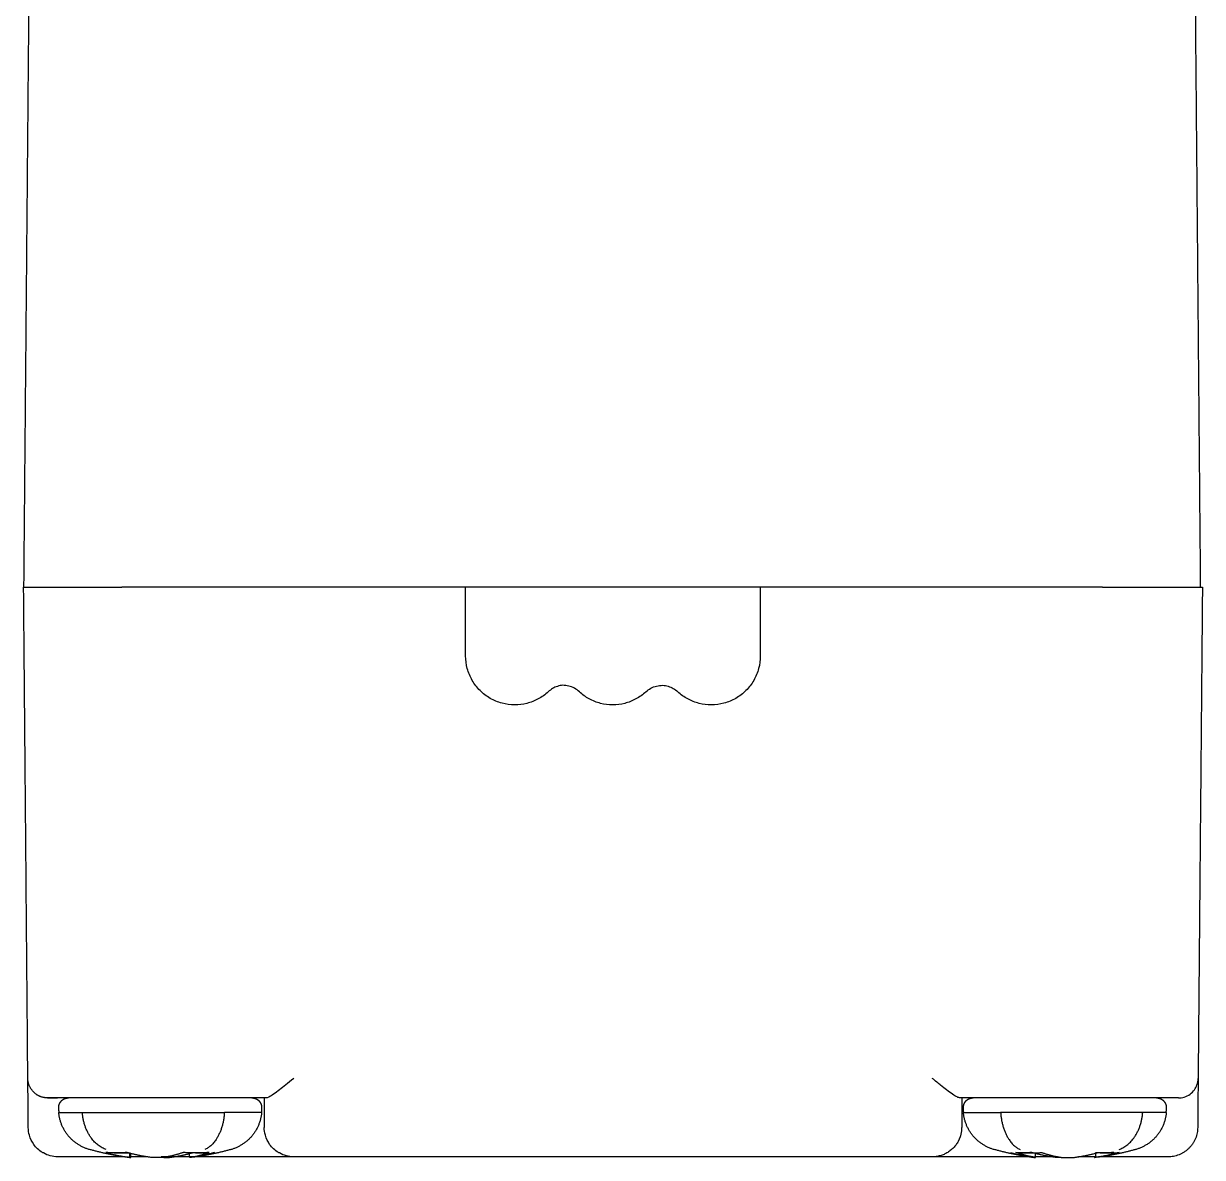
# Model space of a CAD drawing. Header units: millimetres. Extents: x 181 to 381, y 0 to 208.
# Drawn here: x 213.89 to 225.89, y 10.09 to 21.64 of the extents above; entities that cross this region are included whole.
import ezdxf

# ---------------------------------------------------------------- set-up
doc = ezdxf.new("R2010")
doc.units = ezdxf.units.MM
doc.layers.add('Make2D$可见线$曲线', color=7, linetype='Continuous', true_color=0x000000)

msp = doc.modelspace()

# ---------------------------------------------------------------- linework, layer by layer
at = {"layer": 'Make2D$可见线$曲线', "color": 18, "lineweight": -3, "true_color": 0x000000}
for points, degree in [([(213.98, 26.4), (213.935, 21.151), (213.889, 15.901)], 2), ([(225.872, 15.901), (225.826, 21.14), (225.781, 26.379)], 2), ([(213.889, 15.901), (213.889, 15.901), (213.961, 15.901), (214.167, 15.901), (214.461, 15.901), (214.722, 15.901), (214.889, 15.901)], 3), ([(213.932, 10.9), (213.911, 13.4), (213.889, 15.901)], 2), ([(224.872, 15.901), (219.88, 15.901), (214.889, 15.901)], 2), ([(218.389, 15.201), (218.389, 15.551), (218.389, 15.901)], 2), ([(221.389, 15.901), (221.389, 15.551), (221.389, 15.201)], 2), ([(224.872, 15.901), (224.881, 15.901), (224.89, 15.901)], 2), ([(224.89, 15.901), (225.057, 15.901), (225.318, 15.901), (225.612, 15.901), (225.818, 15.901), (225.89, 15.901), (225.89, 15.901)], 3), ([(225.89, 15.901), (225.868, 13.4), (225.846, 10.9)], 2), ([(219.377, 14.901), (219.359, 14.9), (219.323, 14.892), (219.273, 14.87), (219.244, 14.848), (219.23, 14.835)], 3), ([(219.548, 14.834), (219.532, 14.849), (219.498, 14.873), (219.439, 14.896), (219.398, 14.901), (219.377, 14.901)], 3), ([(220.224, 14.834), (220.239, 14.849), (220.273, 14.873), (220.332, 14.896), (220.373, 14.901), (220.394, 14.901)], 3), ([(220.394, 14.901), (220.414, 14.9), (220.451, 14.893), (220.504, 14.871), (220.535, 14.848), (220.549, 14.835)], 3), ([(213.937, 10.399), (213.935, 10.649), (213.932, 10.9)], 2), ([(216.639, 10.9), (216.609, 10.874), (216.552, 10.828), (216.497, 10.785), (216.432, 10.736), (216.382, 10.706), (216.364, 10.701), (216.357, 10.701)], 3), ([(223.422, 10.701), (223.414, 10.701), (223.395, 10.707), (223.347, 10.736), (223.285, 10.783), (223.23, 10.826), (223.171, 10.873), (223.139, 10.9)], 3), ([(225.646, 10.701), (225.665, 10.701), (225.705, 10.706), (225.767, 10.736), (225.812, 10.785), (225.835, 10.828), (225.846, 10.874), (225.846, 10.9)], 3), ([(225.846, 10.9), (225.844, 10.649), (225.842, 10.399)], 2), ([(214.132, 10.701), (214.165, 10.701), (214.199, 10.701), (214.234, 10.701)], 3), ([(216.357, 10.701), (215.645, 10.701), (214.932, 10.701)], 2), ([(216.339, 10.701), (216.339, 10.551), (216.339, 10.401)], 2), ([(224.846, 10.701), (224.134, 10.701), (223.422, 10.701)], 2), ([(223.439, 10.701), (223.439, 10.551), (223.439, 10.401)], 2), ([(214.251, 10.551), (214.249, 10.572), (214.247, 10.593)], 2), ([(216.312, 10.593), (216.311, 10.572), (216.309, 10.551)], 2), ([(223.46, 10.551), (223.458, 10.572), (223.457, 10.593)], 2), ([(225.522, 10.593), (225.52, 10.572), (225.518, 10.551)], 2), ([(214.922, 10.101), (214.58, 10.101), (214.237, 10.101)], 2), ([(214.964, 10.095), (214.964, 10.096), (214.964, 10.098)], 2), ([(214.969, 10.141), (214.968, 10.126), (214.967, 10.11), (214.966, 10.095)], 3), ([(214.967, 10.139), (214.967, 10.14), (214.967, 10.141)], 2), ([(214.979, 10.095), (214.98, 10.108), (214.981, 10.121), (214.981, 10.135)], 3), ([(215.139, 10.101), (215.059, 10.101), (214.98, 10.101)], 2), ([(215.376, 10.095), (215.376, 10.099), (215.376, 10.102), (215.376, 10.106)], 3), ([(215.58, 10.095), (215.579, 10.111), (215.578, 10.126), (215.578, 10.142)], 3), ([(223.139, 10.101), (219.889, 10.101), (216.639, 10.101)], 2), ([(224.189, 10.095), (224.19, 10.111), (224.191, 10.126), (224.191, 10.142)], 3), ([(224.393, 10.095), (224.393, 10.099), (224.393, 10.102), (224.393, 10.106)], 3), ([(224.803, 10.101), (224.716, 10.101), (224.63, 10.101)], 2), ([(224.8, 10.141), (224.801, 10.126), (224.802, 10.11), (224.803, 10.095)], 3), ([(225.542, 10.101), (225.194, 10.101), (224.847, 10.101)], 2)]:
    msp.add_open_spline(points, degree=degree, dxfattribs=at)
for points, knots in [([(219.23, 14.835), (219.199, 14.806), (219.132, 14.758), (219.014, 14.712), (218.932, 14.701), (218.889, 14.701), (218.845, 14.701), (218.759, 14.713), (218.636, 14.763), (218.532, 14.844), (218.451, 14.948), (218.401, 15.071), (218.389, 15.157), (218.389, 15.201)], [-0.377131, -0.377131, -0.377131, -0.377131, -0.25142, -0.12571, 0, 0, 0, 0.131899, 0.263798, 0.395697, 0.527595, 0.659494, 0.791393, 0.791393, 0.791393, 0.791393]), ([(221.389, 15.201), (221.389, 15.157), (221.378, 15.071), (221.327, 14.948), (221.247, 14.844), (221.142, 14.763), (221.02, 14.713), (220.934, 14.701), (220.889, 14.701), (220.847, 14.701), (220.765, 14.712), (220.647, 14.758), (220.58, 14.806), (220.549, 14.835)], [-0.791392, -0.791392, -0.791392, -0.791392, -0.659494, -0.527595, -0.395696, -0.263797, -0.131899, 0, 0, 0, 0.125503, 0.251005, 0.376508, 0.376508, 0.376508, 0.376508]), ([(220.224, 14.834), (220.193, 14.806), (220.126, 14.758), (220.009, 14.712), (219.928, 14.701), (219.886, 14.701), (219.843, 14.701), (219.762, 14.712), (219.645, 14.758), (219.578, 14.806), (219.548, 14.834)], [-0.3742625, -0.3742625, -0.3742625, -0.3742625, -0.2495084, -0.1247542, 0, 0, 0, 0.1247539, 0.2495079, 0.3742618, 0.3742618, 0.3742618, 0.3742618]), ([(214.237, 10.101), (214.185, 10.101), (214.135, 10.114), (214.09, 10.14), (214.087, 10.141), (214.084, 10.143), (214.081, 10.145), (214.046, 10.166), (214.015, 10.195), (213.992, 10.228), (213.972, 10.256), (213.957, 10.287), (213.948, 10.32), (213.941, 10.346), (213.937, 10.372), (213.937, 10.399)], [0, 0, 0, 0, 0.1547852, 0.1547852, 0.1547852, 0.1659216, 0.1659216, 0.1659216, 0.2891126, 0.2891126, 0.2891126, 0.3923745, 0.3923745, 0.3923745, 0.4718866, 0.4718866, 0.4718866, 0.4718866]), ([(216.639, 10.101), (216.588, 10.101), (216.538, 10.114), (216.493, 10.14), (216.49, 10.141), (216.486, 10.143), (216.483, 10.145), (216.448, 10.166), (216.418, 10.195), (216.394, 10.228), (216.375, 10.256), (216.36, 10.287), (216.35, 10.32), (216.343, 10.347), (216.339, 10.374), (216.339, 10.401)], [0, 0, 0, 0, 0.1547852, 0.1547852, 0.1547852, 0.1659216, 0.1659216, 0.1659216, 0.2891126, 0.2891126, 0.2891126, 0.3923745, 0.3923745, 0.3923745, 0.474514, 0.474514, 0.474514, 0.474514])]:
    msp.add_open_spline(points, degree=3, knots=knots, dxfattribs=at)
for points, weights, degree, knots in [([(214.132, 10.701), (214.051, 10.701), (213.992, 10.759), (213.933, 10.817), (213.932, 10.9)], [0.996419275195, 0.853553390593, 0.853553390593, 0.853553390593, 1], 2, [0, 0, 0, 0.1636469, 0.1636469, 0.3293318, 0.3293318, 0.3293318]), ([(214.932, 10.701), (214.601, 10.701), (214.367, 10.701), (214.132, 10.701), (214.132, 10.701)], [1, 0.923875032984, 1, 0.923875032984, 1], 2, [-1.256596, -1.256596, -1.256596, -0.628298, -0.628298, 0, 0, 0]), ([(214.247, 10.593), (214.246, 10.606), (214.247, 10.619), (214.251, 10.632), (214.256, 10.646), (214.263, 10.658), (214.273, 10.669), (214.282, 10.68), (214.294, 10.688), (214.314, 10.696), (214.32, 10.698), (214.332, 10.7), (214.341, 10.701), (214.346, 10.701)], [0.855500338267, 0.809258298324, 0.774575515745, 0.751451990529, 0.728323453737, 0.71675918534, 0.71675918534, 0.71675918534, 0.71675918534, 0.71675918534, 0.71675918534, 0.71675918534, 0.71675918534, 0.71675918534], 3, [0.0000086, 0.0000086, 0.0000086, 0.0000086, 0.0395544, 0.0395544, 0.0395544, 0.0828789, 0.0828789, 0.0828789, 0.1287869, 0.1287869, 0.1503708, 0.1503708, 0.1654897, 0.1654897, 0.1654897, 0.1654897]), ([(216.213, 10.701), (216.218, 10.701), (216.228, 10.7), (216.239, 10.698), (216.246, 10.696), (216.265, 10.688), (216.277, 10.68), (216.287, 10.669), (216.296, 10.658), (216.304, 10.646), (216.308, 10.632), (216.312, 10.619), (216.313, 10.606), (216.312, 10.593)], [1, 1, 1, 1, 1, 1, 1, 1, 1, 1.01613410561, 1.04840231684, 1.08066353608, 1.12905186969, 1.19356731768], 3, [0, 0, 0, 0, 0.0151189, 0.0151189, 0.0367029, 0.0367029, 0.0826108, 0.0826108, 0.0826108, 0.1259353, 0.1259353, 0.1259353, 0.1654812, 0.1654812, 0.1654812, 0.1654812]), ([(223.457, 10.593), (223.456, 10.606), (223.457, 10.619), (223.461, 10.632), (223.465, 10.646), (223.473, 10.658), (223.482, 10.669), (223.492, 10.68), (223.504, 10.688), (223.524, 10.696), (223.53, 10.698), (223.541, 10.7), (223.551, 10.701), (223.556, 10.701)], [0.855500338267, 0.809258298324, 0.774575515745, 0.751451990529, 0.728323453737, 0.71675918534, 0.71675918534, 0.71675918534, 0.71675918534, 0.71675918534, 0.71675918534, 0.71675918534, 0.71675918534, 0.71675918534], 3, [0.0000086, 0.0000086, 0.0000086, 0.0000086, 0.0395544, 0.0395544, 0.0395544, 0.0828789, 0.0828789, 0.0828789, 0.1287869, 0.1287869, 0.1503708, 0.1503708, 0.1654897, 0.1654897, 0.1654897, 0.1654897]), ([(225.646, 10.701), (225.646, 10.701), (225.412, 10.701), (225.178, 10.701), (224.846, 10.701)], [1, 0.923875325016, 1, 0.923875325016, 1], 2, [-1.256592, -1.256592, -1.256592, -0.628296, -0.628296, 0, 0, 0]), ([(225.423, 10.701), (225.428, 10.701), (225.437, 10.7), (225.449, 10.698), (225.455, 10.696), (225.475, 10.688), (225.487, 10.68), (225.496, 10.669), (225.506, 10.658), (225.513, 10.646), (225.518, 10.632), (225.522, 10.619), (225.523, 10.606), (225.522, 10.593)], [1, 1, 1, 1, 1, 1, 1, 1, 1, 1.01613410561, 1.04840231684, 1.08066353571, 1.12905186858, 1.19356731546], 3, [0, 0, 0, 0, 0.0151189, 0.0151189, 0.0367029, 0.0367029, 0.0826108, 0.0826108, 0.0826108, 0.1259353, 0.1259353, 0.1259353, 0.1654812, 0.1654812, 0.1654812, 0.1654812]), ([(214.56, 10.175), (214.43, 10.212), (214.344, 10.315), (214.259, 10.418), (214.247, 10.551)], [1, 0.91145103967, 0.91145103967, 0.91145103967, 0.999540450301], 2, [0, 0, 0, 0.2645336, 0.2645336, 0.5279106, 0.5279106, 0.5279106]), ([(216.312, 10.551), (216.3, 10.418), (216.215, 10.315), (216.129, 10.212), (216, 10.175)], [0.999540450306, 0.911451039607, 0.911451039607, 0.911451039607, 1], 2, [0.0006861, 0.0006861, 0.0006861, 0.2640631, 0.2640631, 0.5285967, 0.5285967, 0.5285967]), ([(223.769, 10.175), (223.64, 10.212), (223.554, 10.315), (223.469, 10.418), (223.457, 10.551)], [1, 0.911451039607, 0.911451039607, 0.911451039607, 0.999540450306], 2, [0, 0, 0, 0.2645336, 0.2645336, 0.5279106, 0.5279106, 0.5279106]), ([(225.522, 10.551), (225.51, 10.418), (225.425, 10.315), (225.339, 10.212), (225.209, 10.175)], [0.999540450301, 0.91145103967, 0.91145103967, 0.91145103967, 1], 2, [0.0006861, 0.0006861, 0.0006861, 0.2640631, 0.2640631, 0.5285967, 0.5285967, 0.5285967]), ([(216.639, 10.101), (216.639, 10.101), (216.244, 10.101), (215.849, 10.101), (215.289, 10.101)], [1, 0.9238794998, 1, 0.9238794998, 1], 2, [44.129971, 44.129971, 44.129971, 45.190259, 45.190259, 46.250547, 46.250547, 46.250547]), ([(224.153, 10.101), (223.796, 10.101), (223.535, 10.101), (223.139, 10.101), (223.139, 10.101)], [0.966727574877, 0.948440563552, 1, 0.923879436347, 1], 2, [33.746296, 33.746296, 33.746296, 34.464471, 34.464471, 35.524759, 35.524759, 35.524759])]:
    msp.add_rational_spline(points, weights, degree=degree, knots=knots, dxfattribs=at)
for points, weights, degree in [([(214.253, 10.552), (214.253, 10.552), (214.487, 10.552)], [1, 0.941218857716, 1], 2), ([(214.728, 10.175), (214.508, 10.256), (214.487, 10.552)], [1, 0.822902079155, 1], 2), ([(214.487, 10.552), (215.14, 10.552), (215.933, 10.552)], [1, 0.707106781187, 1], 2), ([(215.933, 10.552), (215.916, 10.256), (215.734, 10.175)], [1, 0.822902079369, 1], 2), ([(216.307, 10.552), (216.301, 10.552), (215.933, 10.552)], [1, 0.906879682852, 1], 2), ([(223.462, 10.552), (223.468, 10.552), (223.836, 10.552)], [1, 0.906879682852, 1], 2), ([(225.282, 10.552), (224.629, 10.552), (223.836, 10.552)], [1, 0.707106781187, 1], 2), ([(223.836, 10.552), (223.853, 10.256), (224.035, 10.175)], [1, 0.822902079369, 1], 2), ([(225.041, 10.175), (225.261, 10.256), (225.282, 10.552)], [1, 0.822902079155, 1], 2), ([(225.516, 10.552), (225.516, 10.552), (225.282, 10.552)], [1, 0.941218857716, 1], 2), ([(223.439, 10.401), (223.439, 10.33), (223.408, 10.267)], [1, 0.973248989468, 1], 2), ([(225.842, 10.399), (225.839, 10.101), (225.542, 10.101)], [1, 0.710192233193, 1], 2), ([(223.408, 10.267), (223.325, 10.101), (223.139, 10.101)], [1, 0.850650820251, 1], 2), ([(214.964, 10.095), (214.828, 10.111), (214.693, 10.138), (214.56, 10.176)], [0.817507941904, 0.803160318277, 0.790581871747, 0.779772602313], 3), ([(214.832, 10.14), (214.778, 10.14), (214.726, 10.145)], [0.999999999737, 0.99944805519, 0.999999999737], 2), ([(214.726, 10.145), (214.845, 10.111), (214.966, 10.095)], [0.999999999144, 0.998205434788, 1], 2), ([(214.781, 10.145), (214.873, 10.138), (214.969, 10.141)], [1, 0.998409355563, 0.999111374194], 2), ([(214.942, 10.145), (214.886, 10.14), (214.832, 10.14)], [1, 0.999448055058, 0.999999999737], 2), ([(215.183, 10.095), (215.062, 10.111), (214.942, 10.145)], [0.999999999144, 0.998205434788, 1], 2), ([(214.966, 10.095), (214.97, 10.095), (214.979, 10.095)], [0.994288805555, 0.992531551499, 1], 2), ([(215.317, 10.095), (215.249, 10.095), (215.183, 10.095)], [1, 0.976943665824, 1], 2), ([(215.515, 10.145), (215.417, 10.111), (215.317, 10.095)], [0.999999999144, 0.998205434788, 1], 2), ([(215.317, 10.095), (215.347, 10.095), (215.376, 10.095)], [0.988600172709, 0.9896881892, 1], 2), ([(215.376, 10.095), (215.498, 10.111), (215.617, 10.145)], [1, 0.99820543436, 1], 2), ([(215.778, 10.145), (215.65, 10.135), (215.515, 10.145)], [1, 0.997792828994, 1], 2), ([(215.58, 10.095), (215.68, 10.111), (215.778, 10.145)], [0.999999999144, 0.998205435215, 0.999999999144], 2), ([(215.595, 10.095), (215.595, 10.095), (215.58, 10.095)], [1, 0.987908189611, 1], 2), ([(215.999, 10.176), (215.866, 10.138), (215.731, 10.111), (215.595, 10.095)], [0.779772602313, 0.790581871747, 0.803160318277, 0.817507941904], 3), ([(215.834, 10.145), (215.716, 10.111), (215.595, 10.095)], [0.999999999144, 0.998221662793, 0.99996783747], 2), ([(215.617, 10.145), (215.673, 10.14), (215.727, 10.14)], [0.999999999737, 0.999448055058, 1], 2), ([(215.727, 10.14), (215.747, 10.14), (215.766, 10.141)], [1, 0.999801950092, 0.999746029421], 2), ([(224.174, 10.095), (224.038, 10.111), (223.903, 10.138), (223.77, 10.176)], [0.817507941904, 0.803160318277, 0.790581871747, 0.779772602313], 3), ([(223.935, 10.145), (224.053, 10.111), (224.174, 10.095)], [0.999999999144, 0.998221122513, 0.999968898812], 2), ([(224.189, 10.095), (224.089, 10.111), (223.991, 10.145)], [0.999999999144, 0.998205435215, 0.999999999144], 2), ([(223.991, 10.145), (224.119, 10.135), (224.254, 10.145)], [1, 0.997792828994, 1], 2), ([(224.042, 10.14), (224.023, 10.14), (224.004, 10.141)], [1, 0.999804915096, 0.999747735652], 2), ([(224.152, 10.145), (224.096, 10.14), (224.042, 10.14)], [0.999999999737, 0.999448055058, 1], 2), ([(224.393, 10.095), (224.271, 10.111), (224.152, 10.145)], [1, 0.99820543436, 1], 2), ([(224.174, 10.095), (224.174, 10.095), (224.189, 10.095)], [1, 0.987908189612, 1], 2), ([(224.349, 10.101), (224.268, 10.101), (224.189, 10.101)], [0.982262684835, 0.973748386002, 0.968801149293], 2), ([(224.254, 10.145), (224.352, 10.111), (224.452, 10.095)], [0.999999999144, 0.998205434788, 1], 2), ([(224.416, 10.101), (224.405, 10.101), (224.393, 10.101)], [0.989973462444, 0.988562723275, 0.987222976586], 2), ([(224.452, 10.095), (224.422, 10.095), (224.393, 10.095)], [0.988607881625, 0.989724187613, 1], 2), ([(224.452, 10.095), (224.52, 10.095), (224.586, 10.095)], [1, 0.976943665824, 1], 2), ([(224.586, 10.095), (224.708, 10.111), (224.827, 10.145)], [0.999999999144, 0.998205434788, 1], 2), ([(224.79, 10.095), (224.796, 10.096), (224.803, 10.097)], [0.999999999144, 0.999884945214, 0.999784644068], 2), ([(224.803, 10.095), (224.799, 10.095), (224.79, 10.095)], [0.994303762081, 0.992500115715, 1], 2), ([(224.988, 10.145), (224.896, 10.138), (224.8, 10.141)], [1, 0.99841304002, 0.999108134282], 2), ([(225.043, 10.145), (224.924, 10.111), (224.803, 10.095)], [0.999999999144, 0.998205434788, 1], 2), ([(225.209, 10.176), (225.076, 10.138), (224.941, 10.111), (224.805, 10.095)], [0.779772602313, 0.790581871747, 0.803160318277, 0.817507941904], 3), ([(224.827, 10.145), (224.883, 10.14), (224.937, 10.14)], [1, 0.999448055058, 0.999999999737], 2), ([(224.937, 10.14), (224.991, 10.14), (225.043, 10.145)], [0.999999999737, 0.99944805519, 0.999999999737], 2), ([(224.976, 10.141), (224.982, 10.143), (224.988, 10.145)], [0.999785663739, 0.999885530194, 1], 2)]:
    msp.add_rational_spline(points, weights, degree=degree, dxfattribs=at)

doc.saveas('drawing.dxf')
